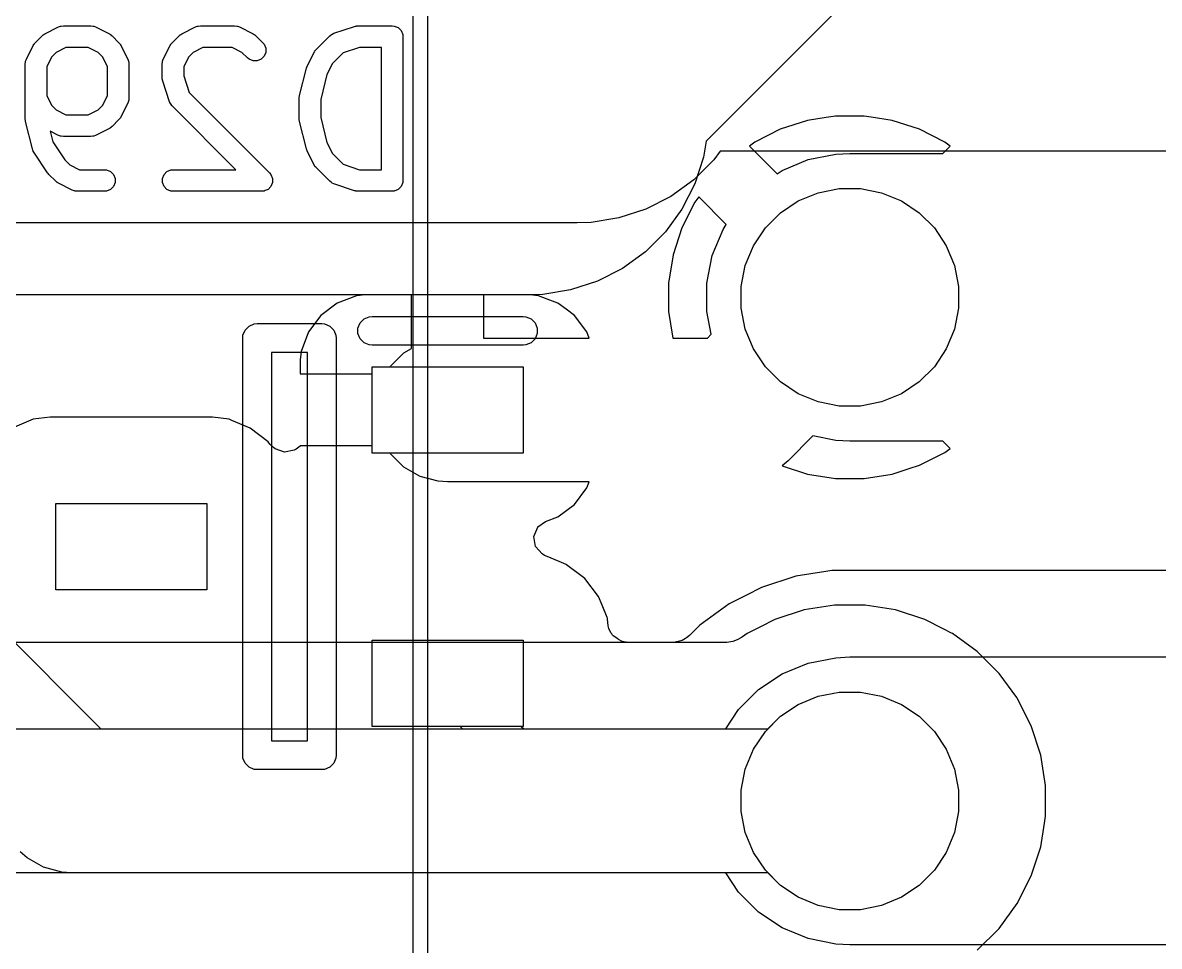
# Model space of a CAD drawing. Header units: inches. Extents: x 1.3 to 5.24, y -7.03 to -1.12.
# Drawn here: x 4.5924 to 4.9035, y -6.9007 to -6.648 of the extents above; entities that cross this region are included whole.
import ezdxf

# ---------------------------------------------------------------- set-up
doc = ezdxf.new("R2010")
doc.units = ezdxf.units.IN
doc.header["$MEASUREMENT"] = 0
for name, color, linetype, true_color in [('B.Cu', 153, 'CONTINUOUS', 0x4d7fc4), ('B.Mask', 4, 'CONTINUOUS', 0x02ffee), ('B.Paste', 132, 'CONTINUOUS', 0x00c2c2), ('B.Silkscreen', 31, 'CONTINUOUS', 0xe8b2a7), ('F.Cu', 13, 'CONTINUOUS', 0xc83434), ('F.Mask', 201, 'CONTINUOUS', 0xd864ff), ('F.Silkscreen', 41, 'CONTINUOUS', 0xf2eda1), ('In1.Cu', 91, 'CONTINUOUS', 0x7fc87f), ('In2.Cu', 33, 'CONTINUOUS', 0xce7d2c)]:
    doc.layers.add(name, color=color, linetype=linetype, true_color=true_color)

msp = doc.modelspace()

# ---------------------------------------------------------------- linework, layer by layer
at = {"layer": 'B.Cu', "linetype": 'CONTINUOUS'}
for p, q in [((4.81487, -6.6735), (4.8123, -6.67391)), ((4.82268, -6.6735), (4.81487, -6.6735)), ((4.81487, -6.6735), (4.81487, -6.6735)), ((4.82461, -6.6738), (4.82268, -6.6735)), ((4.82268, -6.6735), (4.82268, -6.6735)), ((4.83039, -6.67472), (4.82461, -6.6738)), ((4.80716, -6.67472), (4.79974, -6.67713)), ((4.8123, -6.67391), (4.80716, -6.67472)), ((4.83782, -6.67713), (4.83039, -6.67472)), ((4.83039, -6.67472), (4.83039, -6.67472)), ((4.79973, -6.67713), (4.79278, -6.68068)), ((4.79974, -6.67713), (4.79973, -6.67713)), ((4.84478, -6.68068), (4.83782, -6.67713)), ((4.83782, -6.67713), (4.83782, -6.67713)), ((4.83782, -6.67713), (4.83782, -6.67713)), ((4.79278, -6.68068), (4.79133, -6.68173)), ((4.79133, -6.68173), (4.79133, -6.68173)), ((4.79133, -6.68173), (4.79887, -6.68928)), ((4.79278, -6.68068), (4.79278, -6.68068)), ((4.84423, -6.68373), (4.84623, -6.68173)), ((4.84623, -6.68173), (4.84478, -6.68068)), ((4.84478, -6.68068), (4.84478, -6.68068)), ((4.84623, -6.68173), (4.84623, -6.68173)), ((4.80022, -6.68838), (4.80735, -6.68543)), ((4.80735, -6.68543), (4.81492, -6.68392)), ((4.81492, -6.68392), (4.81878, -6.68373)), ((4.81878, -6.68373), (4.84423, -6.68373)), ((4.79887, -6.68928), (4.80022, -6.68838)), ((4.46989, -6.69736), (4.61374, -6.84121)), ((4.77635, -6.69711), (4.77281, -6.70406)), ((4.77741, -6.69565), (4.77635, -6.6971)), ((4.77635, -6.6971), (4.77635, -6.69711)), ((4.78495, -6.7032), (4.77741, -6.69565)), ((4.77741, -6.69565), (4.77741, -6.69565)), ((4.77741, -6.69565), (4.77741, -6.69565)), ((4.77281, -6.70406), (4.77039, -6.71149)), ((4.77281, -6.70406), (4.77281, -6.70406)), ((4.7811, -6.71168), (4.78406, -6.70455)), ((4.78406, -6.70455), (4.78495, -6.7032)), ((4.77039, -6.71149), (4.76917, -6.7192)), ((4.7796, -6.71925), (4.7811, -6.71168)), ((4.76917, -6.7192), (4.76917, -6.72701)), ((4.7796, -6.72696), (4.7796, -6.71925)), ((4.68376, -6.72269), (4.67846, -6.72467)), ((4.68611, -6.72244), (4.68376, -6.72269)), ((4.68376, -6.72269), (4.68376, -6.72269)), ((4.69882, -6.72244), (4.68611, -6.72244)), ((4.69882, -6.73708), (4.69882, -6.72244)), ((4.73121, -6.72244), (4.7185, -6.72244)), ((4.7185, -6.72244), (4.7185, -6.73425)), ((4.73356, -6.72269), (4.73121, -6.72244)), ((4.73121, -6.72244), (4.73121, -6.72244)), ((4.73594, -6.72358), (4.73356, -6.72269)), ((4.73356, -6.72269), (4.73356, -6.72269)), ((4.73886, -6.72467), (4.73594, -6.72358)), ((4.67846, -6.72467), (4.67393, -6.72806)), ((4.67846, -6.72467), (4.67846, -6.72467)), ((4.74111, -6.72636), (4.73886, -6.72467)), ((4.73886, -6.72467), (4.73886, -6.72467)), ((4.74339, -6.72806), (4.74111, -6.72636)), ((4.67393, -6.72806), (4.67054, -6.73259)), ((4.67393, -6.72806), (4.67393, -6.72806)), ((4.74679, -6.73259), (4.74339, -6.72806)), ((4.74339, -6.72806), (4.74339, -6.72806)), ((4.74339, -6.72806), (4.74339, -6.72806)), ((4.76917, -6.72701), (4.77032, -6.73425)), ((4.78084, -6.7332), (4.7796, -6.72696)), ((4.67054, -6.73259), (4.66856, -6.7379)), ((4.67054, -6.73259), (4.67054, -6.73259)), ((4.7474, -6.73425), (4.74679, -6.73259)), ((4.74679, -6.73259), (4.74679, -6.73259)), ((4.7185, -6.73425), (4.7474, -6.73425)), ((4.77032, -6.73425), (4.77979, -6.73425)), ((4.77979, -6.73425), (4.78084, -6.7332)), ((4.66856, -6.7379), (4.66831, -6.74024)), ((4.66856, -6.7379), (4.66856, -6.7379)), ((4.69304, -6.74195), (4.69668, -6.73832)), ((4.69668, -6.73832), (4.69882, -6.73708)), ((4.66831, -6.74024), (4.66831, -6.74409)), ((4.66831, -6.74024), (4.66831, -6.74024)), ((4.68799, -6.74409), (4.68799, -6.74213)), ((4.68799, -6.74213), (4.69294, -6.74213)), ((4.69294, -6.74213), (4.69304, -6.74195)), ((4.66831, -6.74409), (4.68799, -6.74409)), ((4.59521, -6.75649), (4.58946, -6.75888)), ((4.59983, -6.75589), (4.59521, -6.75649)), ((4.59521, -6.75649), (4.59521, -6.75649)), ((4.59521, -6.75649), (4.59521, -6.75649)), ((4.64426, -6.75589), (4.59983, -6.75589)), ((4.64427, -6.75589), (4.64426, -6.75589)), ((4.64889, -6.75649), (4.64427, -6.75589)), ((4.64427, -6.75589), (4.64427, -6.75589)), ((4.64427, -6.75589), (4.64427, -6.75589)), ((4.64427, -6.75589), (4.64427, -6.75589)), ((4.64956, -6.75677), (4.64889, -6.75649)), ((4.64889, -6.75649), (4.64889, -6.75649)), ((4.65464, -6.75888), (4.64956, -6.75677)), ((4.64956, -6.75677), (4.64956, -6.75677)), ((4.65958, -6.76267), (4.65464, -6.75888)), ((4.66004, -6.76327), (4.65958, -6.76267)), ((4.65958, -6.76267), (4.65958, -6.76267)), ((4.65958, -6.76267), (4.65958, -6.76267)), ((4.65958, -6.76267), (4.65958, -6.76267)), ((4.66102, -6.76423), (4.66004, -6.76327)), ((4.66828, -6.7638), (4.66717, -6.76464)), ((4.66831, -6.76378), (4.66828, -6.7638)), ((4.68799, -6.76378), (4.66831, -6.76378)), ((4.66831, -6.76378), (4.66831, -6.76378)), ((4.68799, -6.76575), (4.68799, -6.76378)), ((4.80868, -6.76104), (4.80186, -6.76786)), ((4.81492, -6.76228), (4.80868, -6.76104)), ((4.81878, -6.76247), (4.81492, -6.76228)), ((4.84423, -6.76247), (4.81878, -6.76247)), ((4.84623, -6.76448), (4.84423, -6.76247)), ((4.66144, -6.76454), (4.66102, -6.76423)), ((4.664, -6.76549), (4.66144, -6.76454)), ((4.66668, -6.7649), (4.664, -6.76549)), ((4.66717, -6.76464), (4.66668, -6.7649)), ((4.69294, -6.76575), (4.68799, -6.76575)), ((4.69304, -6.76592), (4.69294, -6.76575)), ((4.69668, -6.76955), (4.69304, -6.76592)), ((4.83782, -6.76908), (4.84478, -6.76553)), ((4.84478, -6.76553), (4.84623, -6.76448)), ((4.84623, -6.76448), (4.84623, -6.76448)), ((4.70113, -6.77212), (4.69668, -6.76955)), ((4.80186, -6.76786), (4.80027, -6.76925)), ((4.80027, -6.76925), (4.80716, -6.77149)), ((4.83039, -6.77149), (4.83505, -6.76998)), ((4.83505, -6.76998), (4.83782, -6.76908)), ((4.83782, -6.76908), (4.83782, -6.76908)), ((4.83782, -6.76908), (4.83782, -6.76908)), ((4.83782, -6.76908), (4.83782, -6.76908)), ((4.70609, -6.77345), (4.70113, -6.77212)), ((4.80716, -6.77149), (4.80716, -6.77149)), ((4.80716, -6.77149), (4.81487, -6.77271)), ((4.81487, -6.77271), (4.82268, -6.77271)), ((4.82268, -6.77271), (4.83039, -6.77149)), ((4.82268, -6.77271), (4.82268, -6.77271)), ((4.70866, -6.77362), (4.70609, -6.77345)), ((4.7474, -6.77362), (4.70866, -6.77362)), ((4.74339, -6.77981), (4.74679, -6.77528)), ((4.74679, -6.77528), (4.7474, -6.77362)), ((4.74679, -6.77528), (4.74679, -6.77528)), ((4.60138, -6.80315), (4.60138, -6.77953)), ((4.60138, -6.77953), (4.64272, -6.77953)), ((4.64272, -6.77953), (4.64272, -6.80315)), ((4.73886, -6.7832), (4.74339, -6.77981)), ((4.74339, -6.77981), (4.74339, -6.77981)), ((4.73339, -6.78594), (4.73545, -6.78447)), ((4.73545, -6.78447), (4.73886, -6.7832)), ((4.73886, -6.7832), (4.73886, -6.7832)), ((4.73224, -6.78856), (4.73332, -6.78603)), ((4.7327, -6.79127), (4.73224, -6.78856)), ((4.73332, -6.78603), (4.73339, -6.78594)), ((4.73455, -6.7933), (4.7327, -6.79127)), ((4.73522, -6.79372), (4.73455, -6.7933)), ((4.73589, -6.79406), (4.73522, -6.79372)), ((4.7392, -6.79543), (4.73589, -6.79406)), ((4.73589, -6.79406), (4.73589, -6.79406)), ((4.74111, -6.79622), (4.7392, -6.79543)), ((4.74125, -6.79628), (4.74111, -6.79622)), ((4.74111, -6.79622), (4.74111, -6.79622)), ((4.74619, -6.80007), (4.74125, -6.79628)), ((4.74125, -6.79628), (4.74125, -6.79628)), ((4.74125, -6.79628), (4.74125, -6.79628)), ((4.74125, -6.79628), (4.74125, -6.79628)), ((4.81221, -6.79814), (4.80402, -6.79944)), ((4.81382, -6.79789), (4.81221, -6.79814)), ((5.00484, -6.79789), (4.81382, -6.79789)), ((4.81382, -6.79789), (4.81382, -6.79789)), ((4.74998, -6.80501), (4.74619, -6.80007)), ((4.74619, -6.80007), (4.74619, -6.80007)), ((4.74619, -6.80007), (4.74619, -6.80007)), ((4.80402, -6.79944), (4.79459, -6.8025)), ((4.80402, -6.79944), (4.80402, -6.79944)), ((4.64272, -6.80315), (4.60138, -6.80315)), ((4.79459, -6.8025), (4.79028, -6.8047)), ((4.79459, -6.8025), (4.79459, -6.8025)), ((4.75094, -6.80731), (4.74998, -6.80501)), ((4.75236, -6.81076), (4.75094, -6.80731)), ((4.78575, -6.80701), (4.77773, -6.81284)), ((4.79028, -6.8047), (4.78575, -6.80701)), ((4.7524, -6.81091), (4.75236, -6.81076)), ((4.75241, -6.81107), (4.7524, -6.81091)), ((4.7524, -6.81091), (4.7524, -6.81091)), ((4.75265, -6.81297), (4.75241, -6.81107)), ((4.75281, -6.81369), (4.75265, -6.81297)), ((4.75281, -6.8137), (4.75281, -6.81369)), ((4.75338, -6.81496), (4.75281, -6.8137)), ((4.77773, -6.81284), (4.77492, -6.81565)), ((4.77773, -6.81284), (4.77773, -6.81284)), ((4.68799, -6.84055), (4.68799, -6.81693)), ((4.68799, -6.81693), (4.72933, -6.81693)), ((4.72933, -6.81693), (4.72933, -6.84055)), ((4.7536, -6.81515), (4.75338, -6.81496)), ((4.75381, -6.81553), (4.7536, -6.81515)), ((4.75396, -6.81571), (4.75381, -6.81553)), ((4.75503, -6.8164), (4.75396, -6.81571)), ((4.75546, -6.81677), (4.75503, -6.8164)), ((4.75565, -6.8168), (4.75546, -6.81677)), ((4.75628, -6.8172), (4.75565, -6.8168)), ((4.77381, -6.81648), (4.7729, -6.81698)), ((4.77409, -6.81626), (4.77381, -6.81648)), ((4.77492, -6.81565), (4.77409, -6.81626)), ((4.75687, -6.81738), (4.75628, -6.8172)), ((4.75824, -6.81757), (4.75687, -6.81738)), ((4.77056, -6.81757), (4.75824, -6.81757)), ((4.7729, -6.81698), (4.77056, -6.81757)), ((4.80735, -6.82322), (4.81492, -6.82172)), ((4.81492, -6.82172), (4.81878, -6.82153)), ((4.81878, -6.82153), (4.99988, -6.82153)), ((4.7938, -6.83047), (4.80022, -6.82618)), ((4.80022, -6.82618), (4.80735, -6.82322)), ((4.78834, -6.83592), (4.7938, -6.83047)), ((4.78481, -6.84121), (4.78834, -6.83592)), ((4.61374, -6.84121), (4.71278, -6.84121)), ((4.71212, -6.84055), (4.68799, -6.84055)), ((4.71278, -6.84121), (4.71212, -6.84055)), ((4.72933, -6.84055), (4.72882, -6.84055)), ((4.72882, -6.84055), (4.72949, -6.84121)), ((4.72949, -6.84121), (4.78481, -6.84121)), ((4.5936, -6.87652), (4.59167, -6.87482)), ((4.59805, -6.87909), (4.5936, -6.87652)), ((4.5936, -6.87652), (4.5936, -6.87652)), ((4.60302, -6.88042), (4.59805, -6.87909)), ((4.60558, -6.88058), (4.60302, -6.88042)), ((4.60302, -6.88042), (4.60302, -6.88042)), ((4.78481, -6.88058), (4.60558, -6.88058)), ((4.78834, -6.88588), (4.78481, -6.88058)), ((4.7938, -6.89133), (4.78834, -6.88588)), ((4.80022, -6.89562), (4.7938, -6.89133)), ((4.80735, -6.89857), (4.80022, -6.89562)), ((4.81492, -6.90008), (4.80735, -6.89857)), ((4.81878, -6.90027), (4.81492, -6.90008)), ((4.99988, -6.90027), (4.81878, -6.90027))]:
    msp.add_line(p, q, dxfattribs=at)
at = {"layer": 'B.Mask', "linetype": 'CONTINUOUS'}
for p, q in [((4.80467, -6.69672), (4.81009, -6.69447)), ((4.81009, -6.69447), (4.81584, -6.69333)), ((4.81584, -6.69333), (4.82171, -6.69333)), ((4.82171, -6.69333), (4.82746, -6.69447)), ((4.82746, -6.69447), (4.83288, -6.69672)), ((4.7998, -6.69997), (4.80467, -6.69672)), ((4.83288, -6.69672), (4.83776, -6.69997)), ((4.79565, -6.70412), (4.7998, -6.69997)), ((4.83776, -6.69997), (4.84191, -6.70412)), ((4.79239, -6.709), (4.79565, -6.70412)), ((4.84191, -6.70412), (4.84517, -6.709)), ((4.79014, -6.71442), (4.79239, -6.709)), ((4.84517, -6.709), (4.84741, -6.71442)), ((4.789, -6.72017), (4.79014, -6.71442)), ((4.84741, -6.71442), (4.84855, -6.72017)), ((4.789, -6.72604), (4.789, -6.72017)), ((4.84855, -6.72017), (4.84855, -6.72604)), ((4.79014, -6.73179), (4.789, -6.72604)), ((4.84855, -6.72604), (4.84741, -6.73179)), ((4.79239, -6.73721), (4.79014, -6.73179)), ((4.84741, -6.73179), (4.84517, -6.73721)), ((4.79565, -6.74209), (4.79239, -6.73721)), ((4.84517, -6.73721), (4.84191, -6.74209)), ((4.68799, -6.76575), (4.68799, -6.74213)), ((4.68799, -6.74213), (4.72933, -6.74213)), ((4.72933, -6.74213), (4.72933, -6.76575)), ((4.7998, -6.74623), (4.79565, -6.74209)), ((4.84191, -6.74209), (4.83776, -6.74623)), ((4.80467, -6.74949), (4.7998, -6.74623)), ((4.83776, -6.74623), (4.83288, -6.74949)), ((4.81009, -6.75174), (4.80467, -6.74949)), ((4.83288, -6.74949), (4.82746, -6.75174)), ((4.81584, -6.75288), (4.81009, -6.75174)), ((4.82171, -6.75288), (4.81584, -6.75288)), ((4.82746, -6.75174), (4.82171, -6.75288)), ((4.72933, -6.76575), (4.68799, -6.76575)), ((4.60138, -6.80315), (4.60138, -6.77953)), ((4.60138, -6.77953), (4.64272, -6.77953)), ((4.64272, -6.77953), (4.64272, -6.80315)), ((4.64272, -6.80315), (4.60138, -6.80315)), ((4.68799, -6.84055), (4.68799, -6.81693)), ((4.68799, -6.81693), (4.72933, -6.81693)), ((4.72933, -6.81693), (4.72933, -6.84055)), ((4.80467, -6.83451), (4.81009, -6.83227)), ((4.81009, -6.83227), (4.81584, -6.83112)), ((4.81584, -6.83112), (4.82171, -6.83112)), ((4.82171, -6.83112), (4.82746, -6.83227)), ((4.82746, -6.83227), (4.83288, -6.83451)), ((4.7998, -6.83777), (4.80467, -6.83451)), ((4.83288, -6.83451), (4.83776, -6.83777)), ((4.79565, -6.84192), (4.7998, -6.83777)), ((4.83776, -6.83777), (4.84191, -6.84192)), ((4.72933, -6.84055), (4.68799, -6.84055)), ((4.79239, -6.84679), (4.79565, -6.84192)), ((4.84191, -6.84192), (4.84517, -6.84679)), ((4.79014, -6.85221), (4.79239, -6.84679)), ((4.84517, -6.84679), (4.84741, -6.85221)), ((4.789, -6.85797), (4.79014, -6.85221)), ((4.84741, -6.85221), (4.84855, -6.85797)), ((4.789, -6.86383), (4.789, -6.85797)), ((4.84855, -6.85797), (4.84855, -6.86383)), ((4.79014, -6.86959), (4.789, -6.86383)), ((4.84855, -6.86383), (4.84741, -6.86959)), ((4.79239, -6.875), (4.79014, -6.86959)), ((4.84741, -6.86959), (4.84517, -6.875)), ((4.79565, -6.87988), (4.79239, -6.875)), ((4.84517, -6.875), (4.84191, -6.87988)), ((4.7998, -6.88403), (4.79565, -6.87988)), ((4.84191, -6.87988), (4.83776, -6.88403)), ((4.80467, -6.88729), (4.7998, -6.88403)), ((4.83776, -6.88403), (4.83288, -6.88729)), ((4.81009, -6.88953), (4.80467, -6.88729)), ((4.83288, -6.88729), (4.82746, -6.88953)), ((4.81584, -6.89068), (4.81009, -6.88953)), ((4.82171, -6.89068), (4.81584, -6.89068)), ((4.82746, -6.88953), (4.82171, -6.89068))]:
    msp.add_line(p, q, dxfattribs=at)
at = {"layer": 'B.Paste', "linetype": 'CONTINUOUS'}
for p, q in [((4.68799, -6.76575), (4.68799, -6.74213)), ((4.68799, -6.74213), (4.72933, -6.74213)), ((4.72933, -6.74213), (4.72933, -6.76575)), ((4.72933, -6.76575), (4.68799, -6.76575)), ((4.60138, -6.80315), (4.60138, -6.77953)), ((4.60138, -6.77953), (4.64272, -6.77953)), ((4.64272, -6.77953), (4.64272, -6.80315)), ((4.64272, -6.80315), (4.60138, -6.80315)), ((4.68799, -6.84055), (4.68799, -6.81693)), ((4.68799, -6.81693), (4.72933, -6.81693)), ((4.72933, -6.81693), (4.72933, -6.84055)), ((4.72933, -6.84055), (4.68799, -6.84055))]:
    msp.add_line(p, q, dxfattribs=at)
at = {"layer": 'B.Silkscreen', "linetype": 'CONTINUOUS'}
for p, q in [((4.60217, -6.64912), (4.60271, -6.64892)), ((4.60271, -6.64892), (4.60281, -6.64891)), ((4.60281, -6.64891), (4.60291, -6.64887)), ((4.60291, -6.64887), (4.60349, -6.64881)), ((4.60349, -6.64881), (4.61099, -6.64881)), ((4.61099, -6.64881), (4.61156, -6.64887)), ((4.61156, -6.64887), (4.61166, -6.64891)), ((4.61166, -6.64891), (4.61177, -6.64892)), ((4.61177, -6.64892), (4.61231, -6.64912)), ((4.63966, -6.64912), (4.6402, -6.64892)), ((4.6402, -6.64892), (4.64031, -6.64891)), ((4.64031, -6.64891), (4.64041, -6.64887)), ((4.64041, -6.64887), (4.64098, -6.64881)), ((4.64098, -6.64881), (4.65036, -6.64881)), ((4.65036, -6.64881), (4.65093, -6.64887)), ((4.65093, -6.64887), (4.65103, -6.64891)), ((4.65103, -6.64891), (4.65114, -6.64892)), ((4.65114, -6.64892), (4.65168, -6.64912)), ((4.68317, -6.64896), (4.68345, -6.6489)), ((4.68345, -6.6489), (4.68353, -6.64887)), ((4.68353, -6.64887), (4.68363, -6.64886)), ((4.68363, -6.64886), (4.68373, -6.64883)), ((4.68373, -6.64883), (4.68381, -6.64884)), ((4.68381, -6.64884), (4.6841, -6.64881)), ((4.6841, -6.64881), (4.69348, -6.64881)), ((4.69348, -6.64881), (4.69405, -6.64887)), ((4.69405, -6.64887), (4.69512, -6.64931)), ((4.59577, -6.65343), (4.59765, -6.65155)), ((4.59765, -6.65155), (4.59788, -6.65137)), ((4.59788, -6.65137), (4.59793, -6.65131)), ((4.59793, -6.65131), (4.59802, -6.65125)), ((4.59802, -6.65125), (4.5981, -6.65118)), ((4.5981, -6.65118), (4.59817, -6.65115)), ((4.59817, -6.65115), (4.59842, -6.651)), ((4.59842, -6.651), (4.60217, -6.64912)), ((4.61231, -6.64912), (4.61606, -6.651)), ((4.61606, -6.651), (4.6163, -6.65115)), ((4.6163, -6.65115), (4.61638, -6.65118)), ((4.61638, -6.65118), (4.61646, -6.65125)), ((4.61646, -6.65125), (4.61655, -6.65131)), ((4.61655, -6.65131), (4.6166, -6.65137)), ((4.6166, -6.65137), (4.61682, -6.65155)), ((4.61682, -6.65155), (4.6187, -6.65343)), ((4.63327, -6.65343), (4.63514, -6.65155)), ((4.63514, -6.65155), (4.63537, -6.65137)), ((4.63537, -6.65137), (4.63542, -6.65131)), ((4.63542, -6.65131), (4.63551, -6.65125)), ((4.63551, -6.65125), (4.63559, -6.65118)), ((4.63559, -6.65118), (4.63566, -6.65115)), ((4.63566, -6.65115), (4.63591, -6.651)), ((4.63591, -6.651), (4.63966, -6.64912)), ((4.65168, -6.64912), (4.65543, -6.651)), ((4.65543, -6.651), (4.65567, -6.65115)), ((4.65567, -6.65115), (4.65575, -6.65118)), ((4.65575, -6.65118), (4.65583, -6.65125)), ((4.65583, -6.65125), (4.65592, -6.65131)), ((4.65592, -6.65131), (4.65597, -6.65137)), ((4.65597, -6.65137), (4.65619, -6.65155)), ((4.65619, -6.65155), (4.65807, -6.65343)), ((4.67264, -6.6553), (4.67639, -6.65155)), ((4.67639, -6.65155), (4.67684, -6.65118)), ((4.67684, -6.65118), (4.67694, -6.65114)), ((4.67694, -6.65114), (4.67702, -6.65107)), ((4.67702, -6.65107), (4.67754, -6.65084)), ((4.67754, -6.65084), (4.68317, -6.64896)), ((4.69512, -6.64931), (4.69593, -6.65012)), ((4.69593, -6.65012), (4.69637, -6.65119)), ((4.69637, -6.65119), (4.69643, -6.65176)), ((4.69643, -6.65176), (4.69643, -6.69113)), ((4.59335, -6.65794), (4.59522, -6.65419)), ((4.59522, -6.65419), (4.59538, -6.65395)), ((4.59538, -6.65395), (4.59541, -6.65387)), ((4.59541, -6.65387), (4.59547, -6.65379)), ((4.59547, -6.65379), (4.59553, -6.6537)), ((4.59553, -6.6537), (4.59559, -6.65365)), ((4.59559, -6.65365), (4.59577, -6.65343)), ((4.60418, -6.65472), (4.60149, -6.65607)), ((4.61029, -6.65472), (4.60418, -6.65472)), ((4.61299, -6.65607), (4.61029, -6.65472)), ((4.6187, -6.65343), (4.61888, -6.65365)), ((4.61888, -6.65365), (4.61894, -6.6537)), ((4.61894, -6.6537), (4.619, -6.65379)), ((4.619, -6.65379), (4.61907, -6.65387)), ((4.61907, -6.65387), (4.6191, -6.65395)), ((4.6191, -6.65395), (4.61925, -6.65419)), ((4.61925, -6.65419), (4.62113, -6.65794)), ((4.63084, -6.65794), (4.63272, -6.65419)), ((4.63272, -6.65419), (4.63287, -6.65395)), ((4.63287, -6.65395), (4.6329, -6.65387)), ((4.6329, -6.65387), (4.63297, -6.65379)), ((4.63297, -6.65379), (4.63303, -6.6537)), ((4.63303, -6.6537), (4.63308, -6.65365)), ((4.63308, -6.65365), (4.63327, -6.65343)), ((4.64168, -6.65472), (4.63898, -6.65607)), ((4.64966, -6.65472), (4.64168, -6.65472)), ((4.65236, -6.65607), (4.64966, -6.65472)), ((4.65807, -6.65343), (4.65844, -6.65387)), ((4.65844, -6.65387), (4.65888, -6.65494)), ((4.65888, -6.65494), (4.65888, -6.65609)), ((4.68458, -6.65472), (4.68007, -6.65622)), ((4.69052, -6.65472), (4.68458, -6.65472)), ((4.69052, -6.68818), (4.69052, -6.65472)), ((4.59314, -6.65848), (4.59335, -6.65794)), ((4.60029, -6.65726), (4.59894, -6.65996)), ((4.60149, -6.65607), (4.60029, -6.65726)), ((4.61418, -6.65726), (4.61299, -6.65607)), ((4.61553, -6.65996), (4.61418, -6.65726)), ((4.62113, -6.65794), (4.62133, -6.65848)), ((4.63064, -6.65848), (4.63084, -6.65794)), ((4.63778, -6.65726), (4.63644, -6.65996)), ((4.63898, -6.65607), (4.63778, -6.65726)), ((4.65389, -6.6576), (4.65236, -6.65607)), ((4.65434, -6.65797), (4.65389, -6.6576)), ((4.6554, -6.65841), (4.65434, -6.65797)), ((4.65762, -6.65797), (4.65656, -6.65841)), ((4.65844, -6.65715), (4.65762, -6.65797)), ((4.65888, -6.65609), (4.65844, -6.65715)), ((4.67021, -6.65982), (4.67209, -6.65607)), ((4.67209, -6.65607), (4.67224, -6.65582)), ((4.67224, -6.65582), (4.67227, -6.65575)), ((4.67227, -6.65575), (4.67234, -6.65567)), ((4.67234, -6.65567), (4.6724, -6.65558)), ((4.6724, -6.65558), (4.67245, -6.65553)), ((4.67245, -6.65553), (4.67264, -6.6553)), ((4.68007, -6.65622), (4.67715, -6.65914)), ((4.59304, -6.65926), (4.59309, -6.65869)), ((4.59304, -6.67426), (4.59304, -6.65926)), ((4.59309, -6.65869), (4.59313, -6.65859)), ((4.59313, -6.65859), (4.59314, -6.65848)), ((4.59894, -6.65996), (4.59894, -6.66794)), ((4.61553, -6.66794), (4.61553, -6.65996)), ((4.62133, -6.65848), (4.62134, -6.65859)), ((4.62134, -6.65859), (4.62138, -6.65869)), ((4.62138, -6.65869), (4.62144, -6.65926)), ((4.62144, -6.65926), (4.62144, -6.66864)), ((4.63053, -6.65926), (4.63059, -6.65869)), ((4.63053, -6.66301), (4.63053, -6.65926)), ((4.63059, -6.65869), (4.63063, -6.65859)), ((4.63063, -6.65859), (4.63064, -6.65848)), ((4.63644, -6.65996), (4.63644, -6.66253)), ((4.65656, -6.65841), (4.6554, -6.65841)), ((4.66811, -6.66792), (4.66999, -6.66042)), ((4.66999, -6.66042), (4.67, -6.66038)), ((4.67, -6.66038), (4.67001, -6.66036)), ((4.67001, -6.66036), (4.6701, -6.66012)), ((4.6701, -6.66012), (4.67018, -6.65988)), ((4.67018, -6.65988), (4.6702, -6.65986)), ((4.6702, -6.65986), (4.67021, -6.65982)), ((4.67715, -6.65914), (4.67564, -6.66217)), ((4.63056, -6.6633), (4.63053, -6.66301)), ((4.63055, -6.66338), (4.63056, -6.6633)), ((4.63058, -6.66348), (4.63055, -6.66338)), ((4.63059, -6.66359), (4.63058, -6.66348)), ((4.63062, -6.66366), (4.63059, -6.66359)), ((4.63068, -6.66395), (4.63062, -6.66366)), ((4.63256, -6.66957), (4.63068, -6.66395)), ((4.63644, -6.66253), (4.63794, -6.66704)), ((4.67564, -6.66217), (4.67393, -6.669)), ((4.63794, -6.66704), (4.65994, -6.68905)), ((4.59894, -6.66794), (4.60029, -6.67064)), ((4.60029, -6.67064), (4.60149, -6.67183)), ((4.61299, -6.67183), (4.61418, -6.67064)), ((4.61418, -6.67064), (4.61553, -6.66794)), ((4.62113, -6.66996), (4.61925, -6.67371)), ((4.62133, -6.66942), (4.62113, -6.66996)), ((4.62134, -6.66931), (4.62133, -6.66942)), ((4.62138, -6.66921), (4.62134, -6.66931)), ((4.62144, -6.66864), (4.62138, -6.66921)), ((4.63279, -6.6701), (4.63256, -6.66957)), ((4.63286, -6.67018), (4.63279, -6.6701)), ((4.6329, -6.67028), (4.63286, -6.67018)), ((4.63327, -6.67073), (4.6329, -6.67028)), ((4.65073, -6.68818), (4.63327, -6.67073)), ((4.66803, -6.66849), (4.66806, -6.66828)), ((4.66804, -6.66854), (4.66803, -6.66849)), ((4.66803, -6.66864), (4.66804, -6.66854)), ((4.66803, -6.67426), (4.66803, -6.66864)), ((4.66806, -6.66828), (4.66808, -6.66806)), ((4.66808, -6.66806), (4.6681, -6.66802)), ((4.6681, -6.66802), (4.66811, -6.66792)), ((4.67393, -6.669), (4.67393, -6.6739)), ((4.60149, -6.67183), (4.60418, -6.67318)), ((4.60418, -6.67318), (4.61029, -6.67318)), ((4.61029, -6.67318), (4.61299, -6.67183)), ((4.61925, -6.67371), (4.6191, -6.67396)), ((4.59305, -6.67436), (4.59304, -6.67426)), ((4.59304, -6.67441), (4.59305, -6.67436)), ((4.59307, -6.67462), (4.59304, -6.67441)), ((4.59309, -6.67484), (4.59307, -6.67462)), ((4.59311, -6.67488), (4.59309, -6.67484)), ((4.59312, -6.67498), (4.59311, -6.67488)), ((4.595, -6.68248), (4.59312, -6.67498)), ((4.61606, -6.6769), (4.61231, -6.67878)), ((4.6163, -6.67675), (4.61606, -6.6769)), ((4.61638, -6.67672), (4.6163, -6.67675)), ((4.61646, -6.67665), (4.61638, -6.67672)), ((4.61655, -6.67659), (4.61646, -6.67665)), ((4.6166, -6.67654), (4.61655, -6.67659)), ((4.61682, -6.67635), (4.6166, -6.67654)), ((4.6187, -6.67447), (4.61682, -6.67635)), ((4.61888, -6.67425), (4.6187, -6.67447)), ((4.61894, -6.6742), (4.61888, -6.67425)), ((4.619, -6.67411), (4.61894, -6.6742)), ((4.61907, -6.67403), (4.619, -6.67411)), ((4.6191, -6.67396), (4.61907, -6.67403)), ((4.66804, -6.67436), (4.66803, -6.67426)), ((4.66803, -6.67441), (4.66804, -6.67436)), ((4.66806, -6.67462), (4.66803, -6.67441)), ((4.66808, -6.67484), (4.66806, -6.67462)), ((4.6681, -6.67488), (4.66808, -6.67484)), ((4.66811, -6.67498), (4.6681, -6.67488)), ((4.66999, -6.68248), (4.66811, -6.67498)), ((4.67393, -6.6739), (4.67564, -6.68073)), ((4.60217, -6.67878), (4.59987, -6.67763)), ((4.59987, -6.67763), (4.6006, -6.68055)), ((4.60271, -6.67898), (4.60217, -6.67878)), ((4.60281, -6.67899), (4.60271, -6.67898)), ((4.60291, -6.67903), (4.60281, -6.67899)), ((4.60349, -6.67909), (4.60291, -6.67903)), ((4.61099, -6.67909), (4.60349, -6.67909)), ((4.61156, -6.67903), (4.61099, -6.67909)), ((4.61166, -6.67899), (4.61156, -6.67903)), ((4.61177, -6.67898), (4.61166, -6.67899)), ((4.61231, -6.67878), (4.61177, -6.67898)), ((4.59512, -6.68282), (4.595, -6.68248)), ((4.59513, -6.68289), (4.59512, -6.68282)), ((4.59517, -6.68295), (4.59513, -6.68289)), ((4.59519, -6.68302), (4.59517, -6.68295)), ((4.59524, -6.68308), (4.59519, -6.68302)), ((4.59541, -6.6834), (4.59524, -6.68308)), ((4.6006, -6.68055), (4.60391, -6.6855)), ((4.67, -6.68252), (4.66999, -6.68248)), ((4.67001, -6.68254), (4.67, -6.68252)), ((4.6701, -6.68278), (4.67001, -6.68254)), ((4.67018, -6.68302), (4.6701, -6.68278)), ((4.6702, -6.68304), (4.67018, -6.68302)), ((4.67021, -6.68308), (4.6702, -6.68304)), ((4.67209, -6.68683), (4.67021, -6.68308)), ((4.67564, -6.68073), (4.67715, -6.68376)), ((4.59916, -6.68902), (4.59541, -6.6834)), ((4.60391, -6.6855), (4.60524, -6.68683)), ((4.67715, -6.68376), (4.68007, -6.68668)), ((4.59916, -6.68903), (4.59916, -6.68902)), ((4.59916, -6.68902), (4.59916, -6.68902)), ((4.59934, -6.68924), (4.59916, -6.68903)), ((4.59952, -6.68947), (4.59934, -6.68924)), ((4.60524, -6.68683), (4.60793, -6.68818)), ((4.60793, -6.68818), (4.61474, -6.68818)), ((4.61474, -6.68818), (4.61531, -6.68824)), ((4.61531, -6.68824), (4.61638, -6.68868)), ((4.61638, -6.68868), (4.61719, -6.68949)), ((4.63103, -6.68949), (4.63184, -6.68868)), ((4.63184, -6.68868), (4.63291, -6.68824)), ((4.63291, -6.68824), (4.63348, -6.68818)), ((4.63348, -6.68818), (4.65073, -6.68818)), ((4.65994, -6.68905), (4.66031, -6.68949)), ((4.67224, -6.68708), (4.67209, -6.68683)), ((4.67227, -6.68715), (4.67224, -6.68708)), ((4.67234, -6.68723), (4.67227, -6.68715)), ((4.6724, -6.68732), (4.67234, -6.68723)), ((4.67245, -6.68737), (4.6724, -6.68732)), ((4.67264, -6.6876), (4.67245, -6.68737)), ((4.67639, -6.69135), (4.67264, -6.6876)), ((4.68007, -6.68668), (4.68458, -6.68818)), ((4.68458, -6.68818), (4.69052, -6.68818)), ((4.6014, -6.69135), (4.59952, -6.68947)), ((4.59952, -6.68947), (4.59952, -6.68947)), ((4.59952, -6.68947), (4.59952, -6.68947)), ((4.60163, -6.69153), (4.6014, -6.69135)), ((4.60168, -6.69159), (4.60163, -6.69153)), ((4.60177, -6.69165), (4.60168, -6.69159)), ((4.60185, -6.69171), (4.60177, -6.69165)), ((4.60192, -6.69174), (4.60185, -6.69171)), ((4.60217, -6.6919), (4.60192, -6.69174)), ((4.60592, -6.69378), (4.60217, -6.6919)), ((4.61719, -6.68949), (4.61763, -6.69056)), ((4.61763, -6.69171), (4.61719, -6.69278)), ((4.61763, -6.69056), (4.61763, -6.69171)), ((4.63059, -6.69056), (4.63103, -6.68949)), ((4.63059, -6.69171), (4.63059, -6.69056)), ((4.63103, -6.69278), (4.63059, -6.69171)), ((4.66031, -6.68949), (4.66075, -6.69056)), ((4.66075, -6.69171), (4.66031, -6.69278)), ((4.66075, -6.69056), (4.66075, -6.69171)), ((4.67684, -6.69171), (4.67639, -6.69135)), ((4.67694, -6.69176), (4.67684, -6.69171)), ((4.67702, -6.69183), (4.67694, -6.69176)), ((4.67754, -6.69206), (4.67702, -6.69183)), ((4.68317, -6.69394), (4.67754, -6.69206)), ((4.69637, -6.69171), (4.69593, -6.69278)), ((4.69643, -6.69113), (4.69637, -6.69171)), ((4.60646, -6.69398), (4.60592, -6.69378)), ((4.60656, -6.69399), (4.60646, -6.69398)), ((4.60666, -6.69403), (4.60656, -6.69399)), ((4.60724, -6.69409), (4.60666, -6.69403)), ((4.61474, -6.69409), (4.60724, -6.69409)), ((4.61531, -6.69403), (4.61474, -6.69409)), ((4.61638, -6.69359), (4.61531, -6.69403)), ((4.61719, -6.69278), (4.61638, -6.69359)), ((4.63184, -6.69359), (4.63103, -6.69278)), ((4.63291, -6.69403), (4.63184, -6.69359)), ((4.63348, -6.69409), (4.63291, -6.69403)), ((4.65786, -6.69409), (4.63348, -6.69409)), ((4.65843, -6.69403), (4.65786, -6.69409)), ((4.65874, -6.6939), (4.65843, -6.69403)), ((4.6595, -6.69359), (4.65874, -6.6939)), ((4.66031, -6.69278), (4.6595, -6.69359)), ((4.68345, -6.694), (4.68317, -6.69394)), ((4.68353, -6.69403), (4.68345, -6.694)), ((4.68363, -6.69404), (4.68353, -6.69403)), ((4.68373, -6.69406), (4.68363, -6.69404)), ((4.68381, -6.69406), (4.68373, -6.69406)), ((4.6841, -6.69409), (4.68381, -6.69406)), ((4.69348, -6.69409), (4.6841, -6.69409)), ((4.69405, -6.69403), (4.69348, -6.69409)), ((4.69512, -6.69359), (4.69405, -6.69403)), ((4.69593, -6.69278), (4.69512, -6.69359)), ((4.68472, -6.7301), (4.6858, -6.72901)), ((4.6858, -6.72901), (4.68722, -6.72842)), ((4.68722, -6.72842), (4.68799, -6.72835)), ((4.68799, -6.72835), (4.72933, -6.72835)), ((4.72933, -6.72835), (4.7301, -6.72842)), ((4.7301, -6.72842), (4.73152, -6.72901)), ((4.73152, -6.72901), (4.7326, -6.7301)), ((4.65263, -6.73348), (4.65322, -6.73206)), ((4.65322, -6.73206), (4.65431, -6.73098)), ((4.65431, -6.73098), (4.65573, -6.73039)), ((4.65573, -6.73039), (4.6565, -6.73031)), ((4.6565, -6.73031), (4.67421, -6.73031)), ((4.67421, -6.73031), (4.67498, -6.73039)), ((4.67498, -6.73039), (4.6764, -6.73098)), ((4.6764, -6.73098), (4.67749, -6.73206)), ((4.67749, -6.73206), (4.67807, -6.73348)), ((4.68413, -6.73152), (4.68472, -6.7301)), ((4.68413, -6.73305), (4.68413, -6.73152)), ((4.7326, -6.7301), (4.73319, -6.73152)), ((4.73319, -6.73152), (4.73319, -6.73305)), ((4.65256, -6.73425), (4.65263, -6.73348)), ((4.65256, -6.84843), (4.65256, -6.73425)), ((4.67807, -6.73348), (4.67815, -6.73425)), ((4.67815, -6.73425), (4.67815, -6.84843)), ((4.68472, -6.73447), (4.68413, -6.73305)), ((4.6858, -6.73556), (4.68472, -6.73447)), ((4.68722, -6.73614), (4.6858, -6.73556)), ((4.73152, -6.73556), (4.7301, -6.73614)), ((4.7326, -6.73447), (4.73152, -6.73556)), ((4.73319, -6.73305), (4.7326, -6.73447)), ((4.66043, -6.73819), (4.66043, -6.84449)), ((4.67028, -6.73819), (4.66043, -6.73819)), ((4.67028, -6.84449), (4.67028, -6.73819)), ((4.68799, -6.73622), (4.68722, -6.73614)), ((4.72933, -6.73622), (4.68799, -6.73622)), ((4.7301, -6.73614), (4.72933, -6.73622)), ((4.66043, -6.84449), (4.67028, -6.84449)), ((4.65263, -6.84919), (4.65256, -6.84843)), ((4.65322, -6.85061), (4.65263, -6.84919)), ((4.65431, -6.8517), (4.65322, -6.85061)), ((4.67749, -6.85061), (4.6764, -6.8517)), ((4.67807, -6.84919), (4.67749, -6.85061)), ((4.67815, -6.84843), (4.67807, -6.84919)), ((4.65573, -6.85229), (4.65431, -6.8517)), ((4.6565, -6.85236), (4.65573, -6.85229)), ((4.67421, -6.85236), (4.6565, -6.85236)), ((4.67498, -6.85229), (4.67421, -6.85236)), ((4.6764, -6.8517), (4.67498, -6.85229))]:
    msp.add_line(p, q, dxfattribs=at)
at = {"layer": 'F.Cu', "linetype": 'CONTINUOUS'}
for p, q in [((4.81456, -6.80734), (4.80623, -6.80866)), ((4.82299, -6.80734), (4.81456, -6.80734)), ((4.81456, -6.80734), (4.81456, -6.80734)), ((4.81456, -6.80734), (4.81456, -6.80734)), ((4.83132, -6.80866), (4.82299, -6.80734)), ((4.82299, -6.80734), (4.82299, -6.80734)), ((4.82299, -6.80734), (4.82299, -6.80734)), ((4.80623, -6.80866), (4.79822, -6.81126)), ((4.80623, -6.80866), (4.80623, -6.80866)), ((4.83934, -6.81126), (4.83132, -6.80866)), ((4.83132, -6.80866), (4.83132, -6.80866)), ((4.83132, -6.80866), (4.83132, -6.80866)), ((4.79432, -6.81325), (4.7907, -6.81509)), ((4.79822, -6.81126), (4.79432, -6.81325)), ((4.84454, -6.81391), (4.83934, -6.81126)), ((4.78791, -6.81688), (4.78675, -6.81729)), ((4.78914, -6.81623), (4.78791, -6.81688)), ((4.78937, -6.81606), (4.78914, -6.81623)), ((4.7907, -6.81509), (4.78937, -6.81606)), ((4.78937, -6.81606), (4.78937, -6.81606)), ((4.7907, -6.81509), (4.7907, -6.81509)), ((4.84664, -6.81498), (4.84454, -6.81391)), ((4.84685, -6.81509), (4.84664, -6.81498)), ((4.84664, -6.81498), (4.84664, -6.81498)), ((4.85367, -6.82004), (4.84685, -6.81509)), ((4.84685, -6.81509), (4.84685, -6.81509)), ((4.84685, -6.81509), (4.84685, -6.81509)), ((4.84685, -6.81509), (4.84685, -6.81509)), ((4.78511, -6.81757), (4.56661, -6.81757)), ((4.78675, -6.81729), (4.78511, -6.81757)), ((4.85963, -6.82601), (4.85367, -6.82004)), ((4.86447, -6.83266), (4.85963, -6.82601)), ((4.80467, -6.83451), (4.81009, -6.83227)), ((4.81009, -6.83227), (4.81584, -6.83112)), ((4.81584, -6.83112), (4.82171, -6.83112)), ((4.82171, -6.83112), (4.82746, -6.83227)), ((4.82746, -6.83227), (4.83288, -6.83451)), ((4.7998, -6.83777), (4.80467, -6.83451)), ((4.83288, -6.83451), (4.83776, -6.83777)), ((4.86459, -6.83283), (4.86447, -6.83266)), ((4.86842, -6.84034), (4.86459, -6.83283)), ((4.79635, -6.84121), (4.7998, -6.83777)), ((4.83776, -6.83777), (4.84191, -6.84192)), ((4.55409, -6.84121), (4.79635, -6.84121)), ((4.87102, -6.84836), (4.86842, -6.84034)), ((4.84191, -6.84192), (4.84517, -6.84679)), ((4.84517, -6.84679), (4.84741, -6.85221)), ((4.87234, -6.85668), (4.87102, -6.84836)), ((4.84741, -6.85221), (4.84855, -6.85797)), ((4.87234, -6.86512), (4.87234, -6.85668)), ((4.87234, -6.85668), (4.87234, -6.85668)), ((4.84855, -6.85797), (4.84855, -6.86383)), ((4.84855, -6.86383), (4.84741, -6.86959)), ((4.87204, -6.86703), (4.87234, -6.86512)), ((4.84741, -6.86959), (4.84517, -6.875)), ((4.87102, -6.87344), (4.87204, -6.86703)), ((4.84517, -6.875), (4.84191, -6.87988)), ((4.86842, -6.88146), (4.87102, -6.87344)), ((4.79635, -6.88058), (4.54594, -6.88058)), ((4.7998, -6.88403), (4.79635, -6.88058)), ((4.84191, -6.87988), (4.83776, -6.88403)), ((4.86459, -6.88897), (4.86842, -6.88146)), ((4.80467, -6.88729), (4.7998, -6.88403)), ((4.83776, -6.88403), (4.83288, -6.88729)), ((4.81009, -6.88953), (4.80467, -6.88729)), ((4.83288, -6.88729), (4.82746, -6.88953)), ((4.81584, -6.89068), (4.81009, -6.88953)), ((4.82171, -6.89068), (4.81584, -6.89068)), ((4.82746, -6.88953), (4.82171, -6.89068)), ((4.85963, -6.89579), (4.86459, -6.88897)), ((4.85367, -6.90176), (4.85963, -6.89579))]:
    msp.add_line(p, q, dxfattribs=at)
at = {"layer": 'F.Mask', "linetype": 'CONTINUOUS'}
for p, q in [((4.80467, -6.69672), (4.81009, -6.69447)), ((4.81009, -6.69447), (4.81584, -6.69333)), ((4.81584, -6.69333), (4.82171, -6.69333)), ((4.82171, -6.69333), (4.82746, -6.69447)), ((4.82746, -6.69447), (4.83288, -6.69672)), ((4.7998, -6.69997), (4.80467, -6.69672)), ((4.83288, -6.69672), (4.83776, -6.69997)), ((4.79565, -6.70412), (4.7998, -6.69997)), ((4.83776, -6.69997), (4.84191, -6.70412)), ((4.79239, -6.709), (4.79565, -6.70412)), ((4.84191, -6.70412), (4.84517, -6.709)), ((4.79014, -6.71442), (4.79239, -6.709)), ((4.84517, -6.709), (4.84741, -6.71442)), ((4.789, -6.72017), (4.79014, -6.71442)), ((4.84741, -6.71442), (4.84855, -6.72017)), ((4.789, -6.72604), (4.789, -6.72017)), ((4.84855, -6.72017), (4.84855, -6.72604)), ((4.79014, -6.73179), (4.789, -6.72604)), ((4.84855, -6.72604), (4.84741, -6.73179)), ((4.79239, -6.73721), (4.79014, -6.73179)), ((4.84741, -6.73179), (4.84517, -6.73721)), ((4.79565, -6.74209), (4.79239, -6.73721)), ((4.84517, -6.73721), (4.84191, -6.74209)), ((4.7998, -6.74623), (4.79565, -6.74209)), ((4.84191, -6.74209), (4.83776, -6.74623)), ((4.80467, -6.74949), (4.7998, -6.74623)), ((4.83776, -6.74623), (4.83288, -6.74949)), ((4.81009, -6.75174), (4.80467, -6.74949)), ((4.83288, -6.74949), (4.82746, -6.75174)), ((4.81584, -6.75288), (4.81009, -6.75174)), ((4.82171, -6.75288), (4.81584, -6.75288)), ((4.82746, -6.75174), (4.82171, -6.75288)), ((4.80467, -6.83451), (4.81009, -6.83227)), ((4.81009, -6.83227), (4.81584, -6.83112)), ((4.81584, -6.83112), (4.82171, -6.83112)), ((4.82171, -6.83112), (4.82746, -6.83227)), ((4.82746, -6.83227), (4.83288, -6.83451)), ((4.7998, -6.83777), (4.80467, -6.83451)), ((4.83288, -6.83451), (4.83776, -6.83777)), ((4.79565, -6.84192), (4.7998, -6.83777)), ((4.83776, -6.83777), (4.84191, -6.84192)), ((4.79239, -6.84679), (4.79565, -6.84192)), ((4.84191, -6.84192), (4.84517, -6.84679)), ((4.79014, -6.85221), (4.79239, -6.84679)), ((4.84517, -6.84679), (4.84741, -6.85221)), ((4.789, -6.85797), (4.79014, -6.85221)), ((4.84741, -6.85221), (4.84855, -6.85797)), ((4.789, -6.86383), (4.789, -6.85797)), ((4.84855, -6.85797), (4.84855, -6.86383)), ((4.79014, -6.86959), (4.789, -6.86383)), ((4.84855, -6.86383), (4.84741, -6.86959)), ((4.79239, -6.875), (4.79014, -6.86959)), ((4.84741, -6.86959), (4.84517, -6.875)), ((4.79565, -6.87988), (4.79239, -6.875)), ((4.84517, -6.875), (4.84191, -6.87988)), ((4.7998, -6.88403), (4.79565, -6.87988)), ((4.84191, -6.87988), (4.83776, -6.88403)), ((4.80467, -6.88729), (4.7998, -6.88403)), ((4.83776, -6.88403), (4.83288, -6.88729)), ((4.81009, -6.88953), (4.80467, -6.88729)), ((4.83288, -6.88729), (4.82746, -6.88953)), ((4.81584, -6.89068), (4.81009, -6.88953)), ((4.82171, -6.89068), (4.81584, -6.89068)), ((4.82746, -6.88953), (4.82171, -6.89068))]:
    msp.add_line(p, q, dxfattribs=at)
at = {"layer": 'F.Silkscreen', "linetype": 'CONTINUOUS'}
for p, q in [((4.69921, -6.95279), (4.69921, -6.36224)), ((4.70315, -6.36421), (4.70315, -6.95082))]:
    msp.add_line(p, q, dxfattribs=at)
at = {"layer": 'In1.Cu', "linetype": 'CONTINUOUS'}
for p, q in [((4.84662, -6.61315), (4.7794, -6.68036)), ((4.7794, -6.68036), (4.77871, -6.68472)), ((4.77871, -6.68472), (4.77632, -6.69206)), ((4.77632, -6.69206), (4.77282, -6.69894)), ((4.80467, -6.69672), (4.81009, -6.69447)), ((4.81009, -6.69447), (4.81584, -6.69333)), ((4.81584, -6.69333), (4.82171, -6.69333)), ((4.82171, -6.69333), (4.82746, -6.69447)), ((4.82746, -6.69447), (4.83288, -6.69672)), ((4.7998, -6.69997), (4.80467, -6.69672)), ((4.83288, -6.69672), (4.83776, -6.69997)), ((4.77282, -6.69894), (4.76828, -6.70519)), ((4.79565, -6.70412), (4.7998, -6.69997)), ((4.83776, -6.69997), (4.84191, -6.70412)), ((4.79239, -6.709), (4.79565, -6.70412)), ((4.84191, -6.70412), (4.84517, -6.709)), ((4.76828, -6.70519), (4.76282, -6.71065)), ((4.76282, -6.71065), (4.75657, -6.71519)), ((4.79014, -6.71442), (4.79239, -6.709)), ((4.84517, -6.709), (4.84741, -6.71442)), ((4.75657, -6.71519), (4.74969, -6.71869)), ((4.789, -6.72017), (4.79014, -6.71442)), ((4.84741, -6.71442), (4.84855, -6.72017)), ((4.74969, -6.71869), (4.74235, -6.72108)), ((4.789, -6.72604), (4.789, -6.72017)), ((4.84855, -6.72017), (4.84855, -6.72604)), ((4.73086, -6.72244), (4.39046, -6.72244)), ((4.73472, -6.72229), (4.73086, -6.72244)), ((4.74235, -6.72108), (4.73472, -6.72229)), ((4.79014, -6.73179), (4.789, -6.72604)), ((4.84855, -6.72604), (4.84741, -6.73179)), ((4.79239, -6.73721), (4.79014, -6.73179)), ((4.84741, -6.73179), (4.84517, -6.73721)), ((4.79565, -6.74209), (4.79239, -6.73721)), ((4.84517, -6.73721), (4.84191, -6.74209)), ((4.7998, -6.74623), (4.79565, -6.74209)), ((4.84191, -6.74209), (4.83776, -6.74623)), ((4.80467, -6.74949), (4.7998, -6.74623)), ((4.83776, -6.74623), (4.83288, -6.74949)), ((4.81009, -6.75174), (4.80467, -6.74949)), ((4.83288, -6.74949), (4.82746, -6.75174)), ((4.81584, -6.75288), (4.81009, -6.75174)), ((4.82171, -6.75288), (4.81584, -6.75288)), ((4.82746, -6.75174), (4.82171, -6.75288)), ((4.80467, -6.83451), (4.81009, -6.83227)), ((4.81009, -6.83227), (4.81584, -6.83112)), ((4.81584, -6.83112), (4.82171, -6.83112)), ((4.82171, -6.83112), (4.82746, -6.83227)), ((4.82746, -6.83227), (4.83288, -6.83451)), ((4.7998, -6.83777), (4.80467, -6.83451)), ((4.83288, -6.83451), (4.83776, -6.83777)), ((4.79565, -6.84192), (4.7998, -6.83777)), ((4.83776, -6.83777), (4.84191, -6.84192)), ((4.79239, -6.84679), (4.79565, -6.84192)), ((4.84191, -6.84192), (4.84517, -6.84679)), ((4.79014, -6.85221), (4.79239, -6.84679)), ((4.84517, -6.84679), (4.84741, -6.85221)), ((4.789, -6.85797), (4.79014, -6.85221)), ((4.84741, -6.85221), (4.84855, -6.85797)), ((4.789, -6.86383), (4.789, -6.85797)), ((4.84855, -6.85797), (4.84855, -6.86383)), ((4.79014, -6.86959), (4.789, -6.86383)), ((4.84855, -6.86383), (4.84741, -6.86959)), ((4.79239, -6.875), (4.79014, -6.86959)), ((4.84741, -6.86959), (4.84517, -6.875)), ((4.79565, -6.87988), (4.79239, -6.875)), ((4.84517, -6.875), (4.84191, -6.87988)), ((4.7998, -6.88403), (4.79565, -6.87988)), ((4.84191, -6.87988), (4.83776, -6.88403)), ((4.80467, -6.88729), (4.7998, -6.88403)), ((4.83776, -6.88403), (4.83288, -6.88729)), ((4.81009, -6.88953), (4.80467, -6.88729)), ((4.83288, -6.88729), (4.82746, -6.88953)), ((4.81584, -6.89068), (4.81009, -6.88953)), ((4.82171, -6.89068), (4.81584, -6.89068)), ((4.82746, -6.88953), (4.82171, -6.89068))]:
    msp.add_line(p, q, dxfattribs=at)
at = {"layer": 'In2.Cu', "linetype": 'CONTINUOUS'}
for p, q in [((4.78328, -6.68307), (4.78152, -6.6855)), ((4.90576, -6.68307), (4.78328, -6.68307)), ((4.78152, -6.6855), (4.77606, -6.69096)), ((4.77606, -6.69096), (4.76981, -6.6955)), ((4.76981, -6.6955), (4.76293, -6.69901)), ((4.80467, -6.69672), (4.81009, -6.69447)), ((4.81009, -6.69447), (4.81584, -6.69333)), ((4.81584, -6.69333), (4.82171, -6.69333)), ((4.82171, -6.69333), (4.82746, -6.69447)), ((4.82746, -6.69447), (4.83288, -6.69672)), ((4.7998, -6.69997), (4.80467, -6.69672)), ((4.83288, -6.69672), (4.83776, -6.69997)), ((4.75558, -6.7014), (4.74796, -6.7026)), ((4.76293, -6.69901), (4.75558, -6.7014)), ((4.79565, -6.70412), (4.7998, -6.69997)), ((4.83776, -6.69997), (4.84191, -6.70412)), ((4.74409, -6.70276), (4.20464, -6.70276)), ((4.74796, -6.7026), (4.74409, -6.70276)), ((4.79239, -6.709), (4.79565, -6.70412)), ((4.84191, -6.70412), (4.84517, -6.709)), ((4.79014, -6.71442), (4.79239, -6.709)), ((4.84517, -6.709), (4.84741, -6.71442)), ((4.789, -6.72017), (4.79014, -6.71442)), ((4.84741, -6.71442), (4.84855, -6.72017)), ((4.789, -6.72604), (4.789, -6.72017)), ((4.84855, -6.72017), (4.84855, -6.72604)), ((4.79014, -6.73179), (4.789, -6.72604)), ((4.84855, -6.72604), (4.84741, -6.73179)), ((4.79239, -6.73721), (4.79014, -6.73179)), ((4.84741, -6.73179), (4.84517, -6.73721)), ((4.79565, -6.74209), (4.79239, -6.73721)), ((4.84517, -6.73721), (4.84191, -6.74209)), ((4.7998, -6.74623), (4.79565, -6.74209)), ((4.84191, -6.74209), (4.83776, -6.74623)), ((4.80467, -6.74949), (4.7998, -6.74623)), ((4.83776, -6.74623), (4.83288, -6.74949)), ((4.81009, -6.75174), (4.80467, -6.74949)), ((4.83288, -6.74949), (4.82746, -6.75174)), ((4.81584, -6.75288), (4.81009, -6.75174)), ((4.82171, -6.75288), (4.81584, -6.75288)), ((4.82746, -6.75174), (4.82171, -6.75288)), ((4.80467, -6.83451), (4.81009, -6.83227)), ((4.81009, -6.83227), (4.81584, -6.83112)), ((4.81584, -6.83112), (4.82171, -6.83112)), ((4.82171, -6.83112), (4.82746, -6.83227)), ((4.82746, -6.83227), (4.83288, -6.83451)), ((4.7998, -6.83777), (4.80467, -6.83451)), ((4.83288, -6.83451), (4.83776, -6.83777)), ((4.79565, -6.84192), (4.7998, -6.83777)), ((4.83776, -6.83777), (4.84191, -6.84192)), ((4.79239, -6.84679), (4.79565, -6.84192)), ((4.84191, -6.84192), (4.84517, -6.84679)), ((4.79014, -6.85221), (4.79239, -6.84679)), ((4.84517, -6.84679), (4.84741, -6.85221)), ((4.789, -6.85797), (4.79014, -6.85221)), ((4.84741, -6.85221), (4.84855, -6.85797)), ((4.789, -6.86383), (4.789, -6.85797)), ((4.84855, -6.85797), (4.84855, -6.86383)), ((4.79014, -6.86959), (4.789, -6.86383)), ((4.84855, -6.86383), (4.84741, -6.86959)), ((4.79239, -6.875), (4.79014, -6.86959)), ((4.84741, -6.86959), (4.84517, -6.875)), ((4.79565, -6.87988), (4.79239, -6.875)), ((4.84517, -6.875), (4.84191, -6.87988)), ((4.7998, -6.88403), (4.79565, -6.87988)), ((4.84191, -6.87988), (4.83776, -6.88403)), ((4.80467, -6.88729), (4.7998, -6.88403)), ((4.83776, -6.88403), (4.83288, -6.88729)), ((4.81009, -6.88953), (4.80467, -6.88729)), ((4.83288, -6.88729), (4.82746, -6.88953)), ((4.81584, -6.89068), (4.81009, -6.88953)), ((4.82171, -6.89068), (4.81584, -6.89068)), ((4.82746, -6.88953), (4.82171, -6.89068))]:
    msp.add_line(p, q, dxfattribs=at)

doc.saveas('drawing.dxf')
